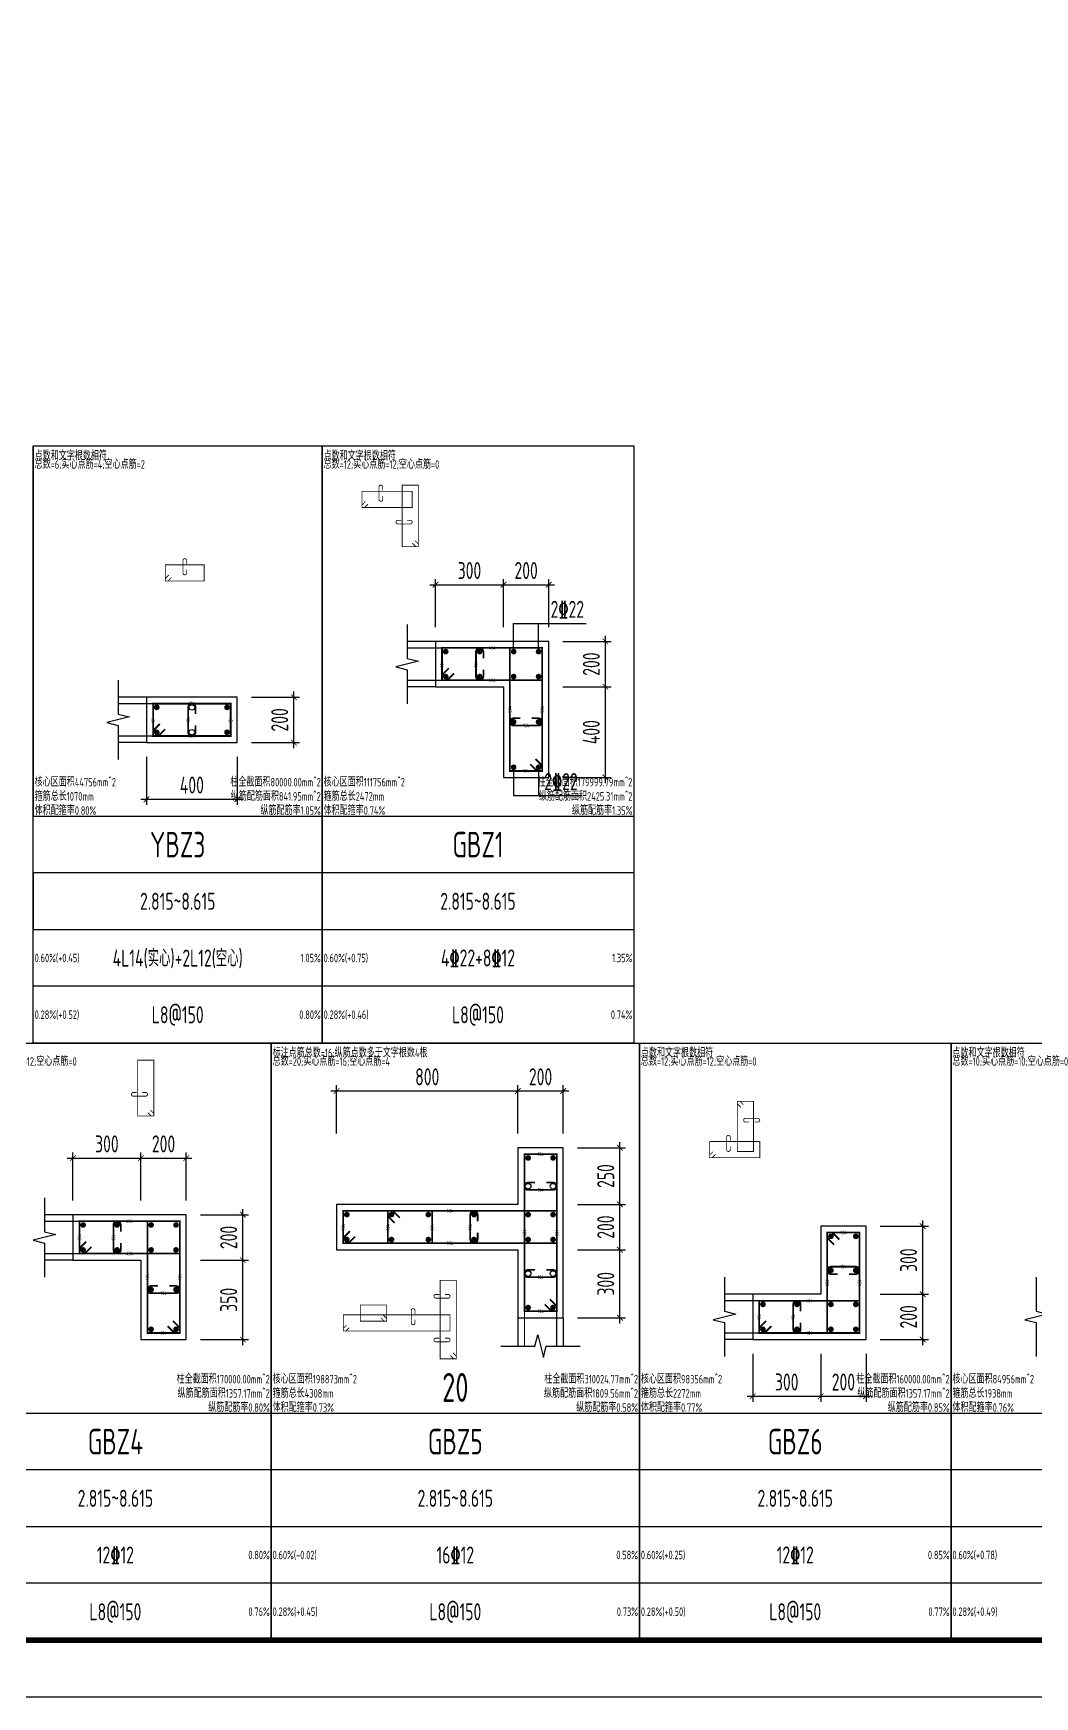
# Model space of a CAD drawing. Extents: x -461650 to 361314, y 245336 to 769729.
# Drawn here: x -124012 to -106334, y 538601 to 567939 of the extents above; entities that cross this region are included whole.
import ezdxf
from ezdxf.enums import TextEntityAlignment as Align

# ---------------------------------------------------------------- set-up
doc = ezdxf.new("R2010")
doc.units = 0
doc.header["$LTSCALE"] = 1000
doc.layers.get('0').update_dxf_attribs({"linetype": 'CONTINUOUS'})
doc.layers.get('DEFPOINTS').update_dxf_attribs({"linetype": 'CONTINUOUS'})
for name, color, linetype in [('-TK', 7, 'CONTINUOUS'), ('COLU_DE_DIM', 3, 'CONTINUOUS'), ('COLU_DE_TH', 7, 'CONTINUOUS'), ('LABEL', 1, 'CONTINUOUS'), ('LINK', 6, 'CONTINUOUS'), ('LINK-INDEX', 6, 'CONTINUOUS'), ('REIN', 6, 'CONTINUOUS'), ('TAB', 7, 'CONTINUOUS'), ('TAB_TEXT', 7, 'CONTINUOUS'), ('TEXT25', 2, 'CONTINUOUS'), ('THIN', 7, 'CONTINUOUS')]:
    doc.layers.add(name, color=color, linetype=linetype)
doc.layers.add('箍筋长度', color=3, linetype='CONTINUOUS', plot=False)
doc.layers.add('配箍校核', color=34, linetype='CONTINUOUS', plot=False)
doc.styles.add('BW_Rein', font='Tssdeng.shx', dxfattribs={"width": 0.7, "bigfont": 'hztxt.shx'})
doc.styles.add('TSSD_DIMENSION', font='Tssdeng.shx', dxfattribs={"width": 0.7, "bigfont": 'tssdchn.shx'})
doc.styles.add('TSSD_REIN', font='tssdeng.shx', dxfattribs={"width": 0.7, "height": 300, "bigfont": 'tssdchn.shx'})
doc.dimstyles.new('TSSD_25_100', dxfattribs={"dimtxt": 300, "dimasz": 100, "dimexe": 100, "dimexo": 250, "dimgap": 100, "dimtad": 1, "dimdec": 0, "dimlfac": 0.25, "dimzin": 0, "dimdsep": 46, "dimtxsty": 'TSSD_DIMENSION', "dimblk": 'ARCHTICK', "dimcen": 0, "dimdle": 100, "dimclrt": 7, "dimadec": 0, "dimazin": 0, "dimtfac": 1, "dimtdec": 0, "dimtix": 1, "dimtmove": 2, "dimatfit": 3, "dimldrblk": 'ARCHTICK', "dimfxl": 0, "dimtolj": 1, "dimtzin": 0, "dimarcsym": 0})

# ---------------------------------------------------------------- blocks, each defined once
blk = doc.blocks.new('_ArchTick')
at = {"color": 0, "linetype": 'ByBlock', "const_width": 0.15}
blk.add_lwpolyline([(-0.5, -0.5), (0.5, 0.5)], dxfattribs=at)
blk = doc.blocks.new('*D2896')
at = {"layer": 'COLU_DE_DIM', "color": 0, "lineweight": -2}
for p, q in [((-122012, 555180), (-122012, 554330)), ((-120412, 555180), (-120412, 554330)), ((-122112, 554430), (-120312, 554430))]:
    blk.add_line(p, q, dxfattribs=at)
at = {"layer": 'DEFPOINTS', "color": 0}
for p in [(-122012, 555430), (-120412, 555430), (-120412, 554430)]:
    blk.add_point(p, dxfattribs=at)
at = {"layer": 'COLU_DE_DIM', "color": 0, "lineweight": -2, "xscale": 100, "yscale": 100, "zscale": 100, "rotation": 180}
blk.add_blockref('_ArchTick', (-122012, 554430), dxfattribs=at)
at = {"layer": 'COLU_DE_DIM', "color": 0, "lineweight": -2, "xscale": 100, "yscale": 100, "zscale": 100}
blk.add_blockref('_ArchTick', (-120412, 554430), dxfattribs=at)
at = {"layer": 'COLU_DE_DIM', "color": 7, "insert": (-121212, 554680), "char_height": 300, "attachment_point": 5, "style": 'TSSD_DIMENSION'}
blk.add_mtext('\\A1;400', dxfattribs=at)
blk = doc.blocks.new('*D2897')
at = {"layer": 'COLU_DE_DIM', "color": 0, "lineweight": -2}
for p, q in [((-119412, 555330), (-119412, 556330)), ((-120162, 556230), (-119312, 556230)), ((-120162, 555430), (-119312, 555430))]:
    blk.add_line(p, q, dxfattribs=at)
at = {"layer": 'DEFPOINTS', "color": 0}
for p in [(-120412, 556230), (-119412, 556230), (-120412, 555430)]:
    blk.add_point(p, dxfattribs=at)
at = {"layer": 'COLU_DE_DIM', "color": 0, "lineweight": -2, "xscale": 100, "yscale": 100, "zscale": 100}
for p, rotation in [((-119412, 556230), 90), ((-119412, 555430), 270)]:
    blk.add_blockref('_ArchTick', p, dxfattribs=dict(at, rotation=rotation))
at = {"layer": 'COLU_DE_DIM', "color": 7, "insert": (-119662, 555830), "char_height": 300, "attachment_point": 5, "rotation": 90, "style": 'TSSD_DIMENSION'}
blk.add_mtext('\\A1;200', dxfattribs=at)
blk = doc.blocks.new('*D2908')
at = {"layer": 'COLU_DE_DIM', "color": 0, "lineweight": -2}
for p, q in [((-116912, 557463), (-116912, 558313)), ((-115712, 557463), (-115712, 558313)), ((-117012, 558213), (-115612, 558213))]:
    blk.add_line(p, q, dxfattribs=at)
at = {"layer": 'DEFPOINTS', "color": 0}
for p in [(-115712, 558213), (-116912, 557213), (-115712, 557213)]:
    blk.add_point(p, dxfattribs=at)
at = {"layer": 'COLU_DE_DIM', "color": 0, "lineweight": -2, "xscale": 100, "yscale": 100, "zscale": 100, "rotation": 180}
blk.add_blockref('_ArchTick', (-116912, 558213), dxfattribs=at)
at = {"layer": 'COLU_DE_DIM', "color": 0, "lineweight": -2, "xscale": 100, "yscale": 100, "zscale": 100}
blk.add_blockref('_ArchTick', (-115712, 558213), dxfattribs=at)
at = {"layer": 'COLU_DE_DIM', "color": 7, "insert": (-116312, 558463), "char_height": 300, "attachment_point": 5, "style": 'TSSD_DIMENSION'}
blk.add_mtext('\\A1;300', dxfattribs=at)
blk = doc.blocks.new('*D2909')
at = {"layer": 'COLU_DE_DIM', "color": 0, "lineweight": -2}
for p, q in [((-115712, 557463), (-115712, 558313)), ((-114912, 557463), (-114912, 558313)), ((-115812, 558213), (-114812, 558213))]:
    blk.add_line(p, q, dxfattribs=at)
at = {"layer": 'DEFPOINTS', "color": 0}
for p in [(-114912, 558213), (-115712, 557213), (-114912, 557213)]:
    blk.add_point(p, dxfattribs=at)
at = {"layer": 'COLU_DE_DIM', "color": 0, "lineweight": -2, "xscale": 100, "yscale": 100, "zscale": 100, "rotation": 180}
blk.add_blockref('_ArchTick', (-115712, 558213), dxfattribs=at)
at = {"layer": 'COLU_DE_DIM', "color": 0, "lineweight": -2, "xscale": 100, "yscale": 100, "zscale": 100}
blk.add_blockref('_ArchTick', (-114912, 558213), dxfattribs=at)
at = {"layer": 'COLU_DE_DIM', "color": 7, "insert": (-115312, 558463), "char_height": 300, "attachment_point": 5, "style": 'TSSD_DIMENSION'}
blk.add_mtext('\\A1;200', dxfattribs=at)
blk = doc.blocks.new('*D2910')
at = {"layer": 'COLU_DE_DIM', "color": 0, "lineweight": -2}
for p, q in [((-114662, 556413), (-113812, 556413)), ((-113912, 554713), (-113912, 556513)), ((-114662, 554813), (-113812, 554813))]:
    blk.add_line(p, q, dxfattribs=at)
at = {"layer": 'DEFPOINTS', "color": 0}
for p in [(-114912, 556413), (-113912, 556413), (-114912, 554813)]:
    blk.add_point(p, dxfattribs=at)
at = {"layer": 'COLU_DE_DIM', "color": 0, "lineweight": -2, "xscale": 100, "yscale": 100, "zscale": 100}
for p, rotation in [((-113912, 556413), 90), ((-113912, 554813), 270)]:
    blk.add_blockref('_ArchTick', p, dxfattribs=dict(at, rotation=rotation))
at = {"layer": 'COLU_DE_DIM', "color": 7, "insert": (-114162, 555613), "char_height": 300, "attachment_point": 5, "rotation": 90, "style": 'TSSD_DIMENSION'}
blk.add_mtext('\\A1;400', dxfattribs=at)
blk = doc.blocks.new('*D2911')
at = {"layer": 'COLU_DE_DIM', "color": 0, "lineweight": -2}
for p, q in [((-114662, 557213), (-113812, 557213)), ((-113912, 556313), (-113912, 557313)), ((-114662, 556413), (-113812, 556413))]:
    blk.add_line(p, q, dxfattribs=at)
at = {"layer": 'DEFPOINTS', "color": 0}
for p in [(-114912, 557213), (-113912, 557213), (-114912, 556413)]:
    blk.add_point(p, dxfattribs=at)
at = {"layer": 'COLU_DE_DIM', "color": 0, "lineweight": -2, "xscale": 100, "yscale": 100, "zscale": 100}
for p, rotation in [((-113912, 557213), 90), ((-113912, 556413), 270)]:
    blk.add_blockref('_ArchTick', p, dxfattribs=dict(at, rotation=rotation))
at = {"layer": 'COLU_DE_DIM', "color": 7, "insert": (-114162, 556813), "char_height": 300, "attachment_point": 5, "rotation": 90, "style": 'TSSD_DIMENSION'}
blk.add_mtext('\\A1;200', dxfattribs=at)
blk = doc.blocks.new('*D2916')
at = {"layer": 'COLU_DE_DIM', "color": 0, "lineweight": -2}
for p, q in [((-123412, 548101), (-122012, 548101)), ((-123312, 547351), (-123312, 548201)), ((-122112, 547351), (-122112, 548201))]:
    blk.add_line(p, q, dxfattribs=at)
at = {"layer": 'DEFPOINTS', "color": 0}
for p in [(-122112, 548101), (-123312, 547101), (-122112, 547101)]:
    blk.add_point(p, dxfattribs=at)
at = {"layer": 'COLU_DE_DIM', "color": 0, "lineweight": -2, "xscale": 100, "yscale": 100, "zscale": 100, "rotation": 180}
blk.add_blockref('_ArchTick', (-123312, 548101), dxfattribs=at)
at = {"layer": 'COLU_DE_DIM', "color": 0, "lineweight": -2, "xscale": 100, "yscale": 100, "zscale": 100}
blk.add_blockref('_ArchTick', (-122112, 548101), dxfattribs=at)
at = {"layer": 'COLU_DE_DIM', "color": 7, "insert": (-122712, 548351), "char_height": 300, "attachment_point": 5, "style": 'TSSD_DIMENSION'}
blk.add_mtext('\\A1;300', dxfattribs=at)
blk = doc.blocks.new('*D2917')
at = {"layer": 'COLU_DE_DIM', "color": 0, "lineweight": -2}
for p, q in [((-122212, 548101), (-121212, 548101)), ((-122112, 547351), (-122112, 548201)), ((-121312, 547351), (-121312, 548201))]:
    blk.add_line(p, q, dxfattribs=at)
at = {"layer": 'DEFPOINTS', "color": 0}
for p in [(-121312, 548101), (-122112, 547101), (-121312, 547101)]:
    blk.add_point(p, dxfattribs=at)
at = {"layer": 'COLU_DE_DIM', "color": 0, "lineweight": -2, "xscale": 100, "yscale": 100, "zscale": 100, "rotation": 180}
blk.add_blockref('_ArchTick', (-122112, 548101), dxfattribs=at)
at = {"layer": 'COLU_DE_DIM', "color": 0, "lineweight": -2, "xscale": 100, "yscale": 100, "zscale": 100}
blk.add_blockref('_ArchTick', (-121312, 548101), dxfattribs=at)
at = {"layer": 'COLU_DE_DIM', "color": 7, "insert": (-121712, 548351), "char_height": 300, "attachment_point": 5, "style": 'TSSD_DIMENSION'}
blk.add_mtext('\\A1;200', dxfattribs=at)
blk = doc.blocks.new('*D2918')
at = {"layer": 'COLU_DE_DIM', "color": 0, "lineweight": -2}
for p, q in [((-121062, 546301), (-120212, 546301)), ((-120312, 544801), (-120312, 546401)), ((-121062, 544901), (-120212, 544901))]:
    blk.add_line(p, q, dxfattribs=at)
at = {"layer": 'DEFPOINTS', "color": 0}
for p in [(-121312, 546301), (-120312, 546301), (-121312, 544901)]:
    blk.add_point(p, dxfattribs=at)
at = {"layer": 'COLU_DE_DIM', "color": 0, "lineweight": -2, "xscale": 100, "yscale": 100, "zscale": 100}
for p, rotation in [((-120312, 546301), 90), ((-120312, 544901), 270)]:
    blk.add_blockref('_ArchTick', p, dxfattribs=dict(at, rotation=rotation))
at = {"layer": 'COLU_DE_DIM', "color": 7, "insert": (-120562, 545601), "char_height": 300, "attachment_point": 5, "rotation": 90, "style": 'TSSD_DIMENSION'}
blk.add_mtext('\\A1;350', dxfattribs=at)
blk = doc.blocks.new('*D2919')
at = {"layer": 'COLU_DE_DIM', "color": 0, "lineweight": -2}
for p, q in [((-120312, 546201), (-120312, 547201)), ((-121062, 547101), (-120212, 547101)), ((-121062, 546301), (-120212, 546301))]:
    blk.add_line(p, q, dxfattribs=at)
at = {"layer": 'DEFPOINTS', "color": 0}
for p in [(-121312, 547101), (-120312, 547101), (-121312, 546301)]:
    blk.add_point(p, dxfattribs=at)
at = {"layer": 'COLU_DE_DIM', "color": 0, "lineweight": -2, "xscale": 100, "yscale": 100, "zscale": 100}
for p, rotation in [((-120312, 547101), 90), ((-120312, 546301), 270)]:
    blk.add_blockref('_ArchTick', p, dxfattribs=dict(at, rotation=rotation))
at = {"layer": 'COLU_DE_DIM', "color": 7, "insert": (-120562, 546701), "char_height": 300, "attachment_point": 5, "rotation": 90, "style": 'TSSD_DIMENSION'}
blk.add_mtext('\\A1;200', dxfattribs=at)
blk = doc.blocks.new('*D3170')
at = {"layer": 'COLU_DE_DIM', "color": 0, "lineweight": -2}
for p, q in [((-111312, 544651), (-111312, 543801)), ((-110112, 544651), (-110112, 543801)), ((-111412, 543901), (-110012, 543901))]:
    blk.add_line(p, q, dxfattribs=at)
at = {"layer": 'DEFPOINTS', "color": 0}
for p in [(-111312, 544901), (-110112, 544901), (-110112, 543901)]:
    blk.add_point(p, dxfattribs=at)
at = {"layer": 'COLU_DE_DIM', "color": 0, "lineweight": -2, "xscale": 100, "yscale": 100, "zscale": 100, "rotation": 180}
blk.add_blockref('_ArchTick', (-111312, 543901), dxfattribs=at)
at = {"layer": 'COLU_DE_DIM', "color": 0, "lineweight": -2, "xscale": 100, "yscale": 100, "zscale": 100}
blk.add_blockref('_ArchTick', (-110112, 543901), dxfattribs=at)
at = {"layer": 'COLU_DE_DIM', "color": 7, "insert": (-110712, 544151), "char_height": 300, "attachment_point": 5, "style": 'TSSD_DIMENSION'}
blk.add_mtext('\\A1;300', dxfattribs=at)
blk = doc.blocks.new('*D3171')
at = {"layer": 'COLU_DE_DIM', "color": 0, "lineweight": -2}
for p, q in [((-110112, 544651), (-110112, 543801)), ((-109312, 544651), (-109312, 543801)), ((-110212, 543901), (-109212, 543901))]:
    blk.add_line(p, q, dxfattribs=at)
at = {"layer": 'DEFPOINTS', "color": 0}
for p in [(-110112, 544901), (-109312, 544901), (-109312, 543901)]:
    blk.add_point(p, dxfattribs=at)
at = {"layer": 'COLU_DE_DIM', "color": 0, "lineweight": -2, "xscale": 100, "yscale": 100, "zscale": 100, "rotation": 180}
blk.add_blockref('_ArchTick', (-110112, 543901), dxfattribs=at)
at = {"layer": 'COLU_DE_DIM', "color": 0, "lineweight": -2, "xscale": 100, "yscale": 100, "zscale": 100}
blk.add_blockref('_ArchTick', (-109312, 543901), dxfattribs=at)
at = {"layer": 'COLU_DE_DIM', "color": 7, "insert": (-109712, 544151), "char_height": 300, "attachment_point": 5, "style": 'TSSD_DIMENSION'}
blk.add_mtext('\\A1;200', dxfattribs=at)
blk = doc.blocks.new('*D3172')
at = {"layer": 'COLU_DE_DIM', "color": 0, "lineweight": -2}
for p, q in [((-109062, 545701), (-108212, 545701)), ((-108312, 544801), (-108312, 545801)), ((-109062, 544901), (-108212, 544901))]:
    blk.add_line(p, q, dxfattribs=at)
at = {"layer": 'DEFPOINTS', "color": 0}
for p in [(-109312, 545701), (-108312, 545701), (-109312, 544901)]:
    blk.add_point(p, dxfattribs=at)
at = {"layer": 'COLU_DE_DIM', "color": 0, "lineweight": -2, "xscale": 100, "yscale": 100, "zscale": 100}
for p, rotation in [((-108312, 545701), 90), ((-108312, 544901), 270)]:
    blk.add_blockref('_ArchTick', p, dxfattribs=dict(at, rotation=rotation))
at = {"layer": 'COLU_DE_DIM', "color": 7, "insert": (-108562, 545301), "char_height": 300, "attachment_point": 5, "rotation": 90, "style": 'TSSD_DIMENSION'}
blk.add_mtext('\\A1;200', dxfattribs=at)
blk = doc.blocks.new('*D3173')
at = {"layer": 'COLU_DE_DIM', "color": 0, "lineweight": -2}
for p, q in [((-109062, 546901), (-108212, 546901)), ((-108312, 545601), (-108312, 547001)), ((-109062, 545701), (-108212, 545701))]:
    blk.add_line(p, q, dxfattribs=at)
at = {"layer": 'DEFPOINTS', "color": 0}
for p in [(-109312, 546901), (-108312, 546901), (-109312, 545701)]:
    blk.add_point(p, dxfattribs=at)
at = {"layer": 'COLU_DE_DIM', "color": 0, "lineweight": -2, "xscale": 100, "yscale": 100, "zscale": 100}
for p, rotation in [((-108312, 546901), 90), ((-108312, 545701), 270)]:
    blk.add_blockref('_ArchTick', p, dxfattribs=dict(at, rotation=rotation))
at = {"layer": 'COLU_DE_DIM', "color": 7, "insert": (-108562, 546301), "char_height": 300, "attachment_point": 5, "rotation": 90, "style": 'TSSD_DIMENSION'}
blk.add_mtext('\\A1;300', dxfattribs=at)
blk = doc.blocks.new('*D2440')
at = {"layer": 'COLU_DE_DIM', "color": 0, "lineweight": -2}
for p, q in [((-113657, 545184), (-113657, 546584)), ((-114407, 546484), (-113557, 546484)), ((-114407, 545284), (-113557, 545284))]:
    blk.add_line(p, q, dxfattribs=at)
at = {"layer": 'DEFPOINTS', "color": 0}
for p in [(-114657, 546484), (-113657, 546484), (-114657, 545284)]:
    blk.add_point(p, dxfattribs=at)
at = {"layer": 'COLU_DE_DIM', "color": 0, "lineweight": -2, "xscale": 100, "yscale": 100, "zscale": 100}
for p, rotation in [((-113657, 546484), 90), ((-113657, 545284), 270)]:
    blk.add_blockref('_ArchTick', p, dxfattribs=dict(at, rotation=rotation))
at = {"layer": 'COLU_DE_DIM', "color": 7, "insert": (-113907, 545884), "char_height": 300, "attachment_point": 5, "rotation": 90, "style": 'TSSD_DIMENSION'}
blk.add_mtext('\\A1;300', dxfattribs=at)
blk = doc.blocks.new('*D2441')
at = {"layer": 'COLU_DE_DIM', "color": 0, "lineweight": -2}
for p, q in [((-114407, 547284), (-113557, 547284)), ((-113657, 546384), (-113657, 547384)), ((-114407, 546484), (-113557, 546484))]:
    blk.add_line(p, q, dxfattribs=at)
at = {"layer": 'DEFPOINTS', "color": 0}
for p in [(-114657, 547284), (-113657, 547284), (-114657, 546484)]:
    blk.add_point(p, dxfattribs=at)
at = {"layer": 'COLU_DE_DIM', "color": 0, "lineweight": -2, "xscale": 100, "yscale": 100, "zscale": 100}
for p, rotation in [((-113657, 547284), 90), ((-113657, 546484), 270)]:
    blk.add_blockref('_ArchTick', p, dxfattribs=dict(at, rotation=rotation))
at = {"layer": 'COLU_DE_DIM', "color": 7, "insert": (-113907, 546884), "char_height": 300, "attachment_point": 5, "rotation": 90, "style": 'TSSD_DIMENSION'}
blk.add_mtext('\\A1;200', dxfattribs=at)
blk = doc.blocks.new('*D2442')
at = {"layer": 'COLU_DE_DIM', "color": 0, "lineweight": -2}
for p, q in [((-113657, 547184), (-113657, 548384)), ((-114407, 548284), (-113557, 548284)), ((-114407, 547284), (-113557, 547284))]:
    blk.add_line(p, q, dxfattribs=at)
at = {"layer": 'DEFPOINTS', "color": 0}
for p in [(-114657, 548284), (-113657, 548284), (-114657, 547284)]:
    blk.add_point(p, dxfattribs=at)
at = {"layer": 'COLU_DE_DIM', "color": 0, "lineweight": -2, "xscale": 100, "yscale": 100, "zscale": 100}
for p, rotation in [((-113657, 548284), 90), ((-113657, 547284), 270)]:
    blk.add_blockref('_ArchTick', p, dxfattribs=dict(at, rotation=rotation))
at = {"layer": 'COLU_DE_DIM', "color": 7, "insert": (-113907, 547784), "char_height": 300, "attachment_point": 5, "rotation": 90, "style": 'TSSD_DIMENSION'}
blk.add_mtext('\\A1;250', dxfattribs=at)
blk = doc.blocks.new('*D2443')
at = {"layer": 'COLU_DE_DIM', "color": 0, "lineweight": -2}
for p, q in [((-114557, 549284), (-115557, 549284)), ((-115457, 548534), (-115457, 549384)), ((-114657, 548534), (-114657, 549384))]:
    blk.add_line(p, q, dxfattribs=at)
at = {"layer": 'DEFPOINTS', "color": 0}
for p in [(-115457, 549284), (-115457, 548284), (-114657, 548284)]:
    blk.add_point(p, dxfattribs=at)
at = {"layer": 'COLU_DE_DIM', "color": 0, "lineweight": -2, "xscale": 100, "yscale": 100, "zscale": 100}
for p, rotation in [((-115457, 549284), 179.9999998932783), ((-114657, 549284), 359.9999998932783)]:
    blk.add_blockref('_ArchTick', p, dxfattribs=dict(at, rotation=rotation))
at = {"layer": 'COLU_DE_DIM', "color": 7, "insert": (-115057, 549534), "char_height": 300, "attachment_point": 5, "rotation": 360, "style": 'TSSD_DIMENSION'}
blk.add_mtext('\\A1;200', dxfattribs=at)
blk = doc.blocks.new('*D2444')
at = {"layer": 'COLU_DE_DIM', "color": 0, "lineweight": -2}
for p, q in [((-115357, 549284), (-118757, 549284)), ((-118657, 548534), (-118657, 549384)), ((-115457, 548534), (-115457, 549384))]:
    blk.add_line(p, q, dxfattribs=at)
at = {"layer": 'DEFPOINTS', "color": 0}
for p in [(-118657, 549284), (-118657, 548284), (-115457, 548284)]:
    blk.add_point(p, dxfattribs=at)
at = {"layer": 'COLU_DE_DIM', "color": 0, "lineweight": -2, "xscale": 100, "yscale": 100, "zscale": 100}
for p, rotation in [((-118657, 549284), 179.9999998932783), ((-115457, 549284), 359.9999998932783)]:
    blk.add_blockref('_ArchTick', p, dxfattribs=dict(at, rotation=rotation))
at = {"layer": 'COLU_DE_DIM', "color": 7, "insert": (-117057, 549534), "char_height": 300, "attachment_point": 5, "rotation": 360, "style": 'TSSD_DIMENSION'}
blk.add_mtext('\\A1;800', dxfattribs=at)
blk = doc.blocks.new('A1')
blk.add_lwpolyline([(0, 59400), (0, 0), (84100, 0), (84100, 59400)], close=True)
at = {"const_width": 100}
blk.add_lwpolyline([(2500, 58400), (2500, 1000), (83100, 1000), (83100, 58400)], close=True, dxfattribs=at)

msp = doc.modelspace()

# ---------------------------------------------------------------- linework, layer by layer
at = {"layer": 'COLU_DE_TH'}
for points in [[(-116911.94, 557213.01), (-116911.94, 556413.01), (-115711.94, 556413.01), (-115711.94, 554813.01), (-114911.94, 554813.01), (-114911.94, 557213.01), (-116911.94, 557213.01)], [(-122011.94, 556230.33), (-122011.94, 555430.33), (-120411.94, 555430.33), (-120411.94, 556230.33), (-122011.94, 556230.33)], [(-115456.83, 545283.63), (-114656.83, 545283.63), (-114656.83, 548283.63), (-115456.83, 548283.63), (-115456.83, 547283.63), (-118657.32, 547283.63), (-118657.32, 546483.63), (-115456.83, 546483.63), (-115456.83, 545283.63)], [(-123311.87, 547100.78), (-123311.87, 546300.78), (-122111.87, 546300.78), (-122111.87, 544900.78), (-121311.87, 544900.78), (-121311.87, 547100.78), (-123311.87, 547100.78)], [(-111311.87, 545700.78), (-111311.87, 544900.78), (-109311.87, 544900.78), (-109311.87, 546900.78), (-110111.87, 546900.78), (-110111.87, 545700.78), (-111311.87, 545700.78)]]:
    msp.add_lwpolyline(points, close=True, dxfattribs=at)
at = {"layer": 'LABEL'}
for p, q in [((-115531.94, 557528.54), (-114251.94, 557528.54)), ((-115531.94, 557033.01), (-115531.94, 557528.54)), ((-115091.94, 557033.01), (-115091.94, 557528.54)), ((-115531.94, 554993.01), (-115531.94, 554497.49)), ((-115091.94, 554993.01), (-115091.94, 554497.49)), ((-115531.94, 554497.49), (-114337.33, 554497.49))]:
    msp.add_line(p, q, dxfattribs=at)
at = {"layer": 'LINK', "const_width": 30}
for points in [[(-116585.01, 556648.01), (-116705.01, 556528.01), (-116796.94, 556528.01), (-116796.94, 557098.01), (-115026.94, 557098.01), (-115026.94, 556528.01), (-116796.94, 556528.01), (-116796.94, 556619.93), (-116676.94, 556739.93)], [(-115146.94, 555139.94), (-115026.94, 555019.94), (-115026.94, 554928.01), (-115596.94, 554928.01), (-115596.94, 557098.01), (-115026.94, 557098.01), (-115026.94, 554928.01), (-115118.86, 554928.01), (-115238.86, 555048.01)], [(-121685.01, 555665.33), (-121805.01, 555545.33), (-121896.94, 555545.33), (-121896.94, 556115.33), (-120526.94, 556115.33), (-120526.94, 555545.33), (-121896.94, 555545.33), (-121896.94, 555637.25), (-121776.94, 555757.25)], [(-114891.83, 545610.56), (-114771.83, 545490.56), (-114771.83, 545398.63), (-115341.83, 545398.63), (-115341.83, 548168.63), (-114771.83, 548168.63), (-114771.83, 545398.63), (-114863.75, 545398.63), (-114983.75, 545518.63)], [(-118330.4, 546718.63), (-118450.4, 546598.63), (-118542.32, 546598.63), (-118542.32, 547168.63), (-114771.83, 547168.63), (-114771.83, 546598.63), (-118542.32, 546598.63), (-118542.32, 546690.56), (-118422.32, 546810.56)], [(-117633.94, 546956.71), (-117753.94, 547076.71), (-117753.94, 547168.63), (-116972.64, 547168.63), (-116972.63, 546598.63), (-117753.94, 546598.63), (-117753.94, 547168.63), (-117662.01, 547168.63), (-117542.01, 547048.63)], [(-122984.95, 546535.78), (-123104.95, 546415.78), (-123196.87, 546415.78), (-123196.87, 546985.78), (-121426.87, 546985.78), (-121426.87, 546415.78), (-123196.87, 546415.78), (-123196.87, 546507.7), (-123076.87, 546627.7)], [(-121546.87, 545227.7), (-121426.87, 545107.7), (-121426.87, 545015.78), (-121996.87, 545015.78), (-121996.87, 546985.78), (-121426.87, 546985.78), (-121426.87, 545015.78), (-121518.79, 545015.78), (-121638.79, 545135.78)], [(-109876.87, 546573.86), (-109996.87, 546693.86), (-109996.87, 546785.78), (-109426.87, 546785.78), (-109426.87, 545015.78), (-109996.87, 545015.78), (-109996.87, 546785.78), (-109904.95, 546785.78), (-109784.95, 546665.78)], [(-110984.95, 545135.78), (-111104.95, 545015.78), (-111196.87, 545015.78), (-111196.87, 545585.78), (-109426.87, 545585.78), (-109426.87, 545015.78), (-111196.87, 545015.78), (-111196.87, 545107.7), (-111076.87, 545227.7)]]:
    msp.add_lwpolyline(points, dxfattribs=at)
for points in [[(-116066.94, 556913.01), (-116066.94, 557033.01, 1), (-116196.94, 557033.01), (-116196.94, 556593.01, 1), (-116066.94, 556593.01), (-116066.94, 556713.01)], [(-121146.94, 555930.33), (-121146.94, 556050.33, 1), (-121276.94, 556050.33), (-121276.94, 555610.33, 1), (-121146.94, 555610.33), (-121146.94, 555730.33)], [(-115411.94, 555858.01), (-115531.94, 555858.01, 1), (-115531.94, 555728.01), (-115091.94, 555728.01, 1), (-115091.94, 555858.01), (-115211.94, 555858.01)], [(-115156.83, 547668.63), (-115276.83, 547668.63, 1), (-115276.83, 547538.63), (-114836.83, 547538.63, 1), (-114836.83, 547668.63), (-114956.83, 547668.63)], [(-116167.63, 546983.63), (-116167.63, 547103.63, 1), (-116297.63, 547103.63), (-116297.63, 546663.63, 1), (-116167.63, 546663.63), (-116167.63, 546783.63)], [(-122466.87, 546800.78), (-122466.87, 546920.78, 1), (-122596.87, 546920.78), (-122596.87, 546480.78, 1), (-122466.87, 546480.78), (-122466.87, 546600.78)], [(-115156.83, 546128.63), (-115276.83, 546128.63, 1), (-115276.83, 545998.63), (-114836.83, 545998.63, 1), (-114836.83, 546128.63), (-114956.83, 546128.63)], [(-109611.87, 546055.78), (-109491.87, 546055.78, 1), (-109491.87, 546185.78), (-109931.87, 546185.78, 1), (-109931.87, 546055.78), (-109811.87, 546055.78)], [(-121811.87, 545845.78), (-121931.87, 545845.78, 1), (-121931.87, 545715.78), (-121491.87, 545715.78, 1), (-121491.87, 545845.78), (-121611.87, 545845.78)], [(-110466.87, 545400.78), (-110466.87, 545520.78, 1), (-110596.87, 545520.78), (-110596.87, 545080.78, 1), (-110466.87, 545080.78), (-110466.87, 545200.78)]]:
    msp.add_lwpolyline(points, format="xyb", dxfattribs=at)
at = {"layer": 'LINK-INDEX', "const_width": 15}
for points in [[(-118102.99, 559634.45), (-118162.99, 559574.45), (-118208.95, 559574.45), (-118208.95, 559859.45), (-117323.95, 559859.45), (-117323.95, 559574.45), (-118208.95, 559574.45), (-118208.95, 559620.41), (-118148.95, 559680.41)], [(-117273.95, 558990.41), (-117213.95, 558930.41), (-117213.95, 558884.45), (-117498.95, 558884.45), (-117498.95, 559969.45), (-117213.95, 559969.45), (-117213.95, 558884.45), (-117259.91, 558884.45), (-117319.91, 558944.45)], [(-121573.48, 558337.83), (-121633.48, 558277.83), (-121679.44, 558277.83), (-121679.44, 558562.83), (-120994.44, 558562.83), (-120994.44, 558277.83), (-121679.44, 558277.83), (-121679.44, 558323.79), (-121619.44, 558383.79)], [(-121944.37, 548949.06), (-121884.37, 548889.06), (-121884.37, 548843.09), (-122169.37, 548843.09), (-122169.37, 549828.09), (-121884.37, 549828.09), (-121884.37, 548843.09), (-121930.33, 548843.09), (-121990.33, 548903.09)], [(-111523.22, 548996.83), (-111583.22, 549056.83), (-111583.22, 549102.8), (-111298.22, 549102.8), (-111298.22, 548217.8), (-111583.22, 548217.8), (-111583.22, 549102.8), (-111537.26, 549102.8), (-111477.26, 549042.8)], [(-111967.26, 548167.8), (-112027.26, 548107.8), (-112073.22, 548107.8), (-112073.22, 548392.8), (-111188.22, 548392.8), (-111188.22, 548107.8), (-112073.22, 548107.8), (-112073.22, 548153.76), (-112013.22, 548213.76)], [(-116604.37, 544666.83), (-116544.37, 544606.83), (-116544.37, 544560.86), (-116829.37, 544560.86), (-116829.37, 545945.86), (-116544.37, 545945.86), (-116544.37, 544560.86), (-116590.34, 544560.86), (-116650.34, 544620.86)], [(-117833.27, 545331.83), (-117773.27, 545271.83), (-117773.27, 545225.87), (-118238.27, 545225.87), (-118238.27, 545510.87), (-117773.27, 545510.87), (-117773.27, 545225.87), (-117819.23, 545225.87), (-117879.23, 545285.87)], [(-118433.66, 545110.87), (-118493.66, 545050.87), (-118539.62, 545050.87), (-118539.62, 545335.87), (-116654.37, 545335.86), (-116654.37, 545050.86), (-118539.62, 545050.87), (-118539.62, 545096.83), (-118479.62, 545156.83)]]:
    msp.add_lwpolyline(points, dxfattribs=at)
for points in [[(-117843.95, 559876.95), (-117843.95, 559936.95, 1), (-117908.95, 559936.95), (-117908.95, 559716.95, 1), (-117843.95, 559716.95), (-117843.95, 559776.95)], [(-117516.45, 559349.45), (-117576.45, 559349.45, 1), (-117576.45, 559284.45), (-117356.45, 559284.45, 1), (-117356.45, 559349.45), (-117416.45, 559349.45)], [(-121304.44, 558580.33), (-121304.44, 558640.33, 1), (-121369.44, 558640.33), (-121369.44, 558420.33, 1), (-121304.44, 558420.33), (-121304.44, 558480.33)], [(-122186.87, 549258.09), (-122246.87, 549258.09, 1), (-122246.87, 549193.09), (-122026.87, 549193.09, 1), (-122026.87, 549258.09), (-122086.87, 549258.09)], [(-111280.72, 548737.8), (-111220.72, 548737.8, 1), (-111220.72, 548802.8), (-111440.72, 548802.8, 1), (-111440.72, 548737.8), (-111380.72, 548737.8)], [(-111708.22, 548410.3), (-111708.22, 548470.3, 1), (-111773.22, 548470.3), (-111773.22, 548250.3, 1), (-111708.22, 548250.3), (-111708.22, 548310.3)], [(-116846.87, 545695.86), (-116906.87, 545695.86, 1), (-116906.87, 545630.86), (-116686.87, 545630.86, 1), (-116686.87, 545695.86), (-116746.87, 545695.86)], [(-117274.5, 545353.36), (-117274.5, 545413.36, 1), (-117339.5, 545413.36), (-117339.5, 545193.36, 1), (-117274.5, 545193.36), (-117274.5, 545253.36)], [(-116846.87, 544925.86), (-116906.87, 544925.86, 1), (-116906.87, 544860.86), (-116686.87, 544860.86, 1), (-116686.87, 544925.86), (-116746.87, 544925.86)]]:
    msp.add_lwpolyline(points, format="xyb", dxfattribs=at)
at = {"layer": 'LINK-INDEX', "color": 1, "const_width": 20}
for points in [[(-116696.94, 557098.01), (-117411.94, 557098.01)], [(-116696.94, 556528.01), (-117411.94, 556528.01)], [(-121796.94, 556115.33), (-122511.94, 556115.33)], [(-121796.94, 555545.33), (-122511.94, 555545.33)], [(-123096.87, 546985.78), (-123811.87, 546985.78)], [(-123096.87, 546415.78), (-123811.87, 546415.78)], [(-115341.83, 545498.63), (-115341.83, 544783.63)], [(-114771.83, 545498.63), (-114771.83, 544783.63)], [(-111096.87, 545585.78), (-111811.87, 545585.78)], [(-111096.87, 545015.78), (-111811.87, 545015.78)]]:
    msp.add_lwpolyline(points, dxfattribs=at)
at = {"layer": 'REIN', "const_width": 50}
for points in [[(-116756.94, 557033.01, 1), (-116706.94, 557033.01, 1), (-116756.94, 557033.01)], [(-116156.94, 557033.01, 1), (-116106.94, 557033.01, 1), (-116156.94, 557033.01)], [(-115556.94, 557033.01, 1), (-115506.94, 557033.01, 1), (-115556.94, 557033.01)], [(-115116.94, 557033.01, 1), (-115066.94, 557033.01, 1), (-115116.94, 557033.01)], [(-116756.94, 556593.01, 1), (-116706.94, 556593.01, 1), (-116756.94, 556593.01)], [(-116156.94, 556593.01, 1), (-116106.94, 556593.01, 1), (-116156.94, 556593.01)], [(-115556.94, 556593.01, 1), (-115506.94, 556593.01, 1), (-115556.94, 556593.01)], [(-115116.94, 556593.01, 1), (-115066.94, 556593.01, 1), (-115116.94, 556593.01)], [(-121856.94, 556050.33, 1), (-121806.94, 556050.33, 1), (-121856.94, 556050.33)], [(-120616.94, 556050.33, 1), (-120566.94, 556050.33, 1), (-120616.94, 556050.33)], [(-115556.94, 555793.01, 1), (-115506.94, 555793.01, 1), (-115556.94, 555793.01)], [(-115116.94, 555793.01, 1), (-115066.94, 555793.01, 1), (-115116.94, 555793.01)], [(-121856.94, 555610.33, 1), (-121806.94, 555610.33, 1), (-121856.94, 555610.33)], [(-120616.94, 555610.33, 1), (-120566.94, 555610.33, 1), (-120616.94, 555610.33)], [(-115556.94, 554993.01, 1), (-115506.94, 554993.01, 1), (-115556.94, 554993.01)], [(-115116.94, 554993.01, 1), (-115066.94, 554993.01, 1), (-115116.94, 554993.01)], [(-115276.83, 548078.63, 1), (-115276.83, 548128.63, 1), (-115276.83, 548078.63)], [(-114836.83, 548078.63, 1), (-114836.83, 548128.63, 1), (-114836.83, 548078.63)], [(-123156.87, 546920.78, 1), (-123106.87, 546920.78, 1), (-123156.87, 546920.78)], [(-122556.87, 546920.78, 1), (-122506.87, 546920.78, 1), (-122556.87, 546920.78)], [(-121956.87, 546920.78, 1), (-121906.87, 546920.78, 1), (-121956.87, 546920.78)], [(-121516.87, 546920.78, 1), (-121466.87, 546920.78, 1), (-121516.87, 546920.78)], [(-118477.32, 547078.63, 1), (-118477.32, 547128.63, 1), (-118477.32, 547078.63)], [(-117713.94, 547103.63, 1), (-117663.94, 547103.63, 1), (-117713.94, 547103.63)], [(-117062.64, 547103.63, 1), (-117012.64, 547103.63, 1), (-117062.64, 547103.63)], [(-116257.63, 547103.63, 1), (-116207.63, 547103.63, 1), (-116257.63, 547103.63)], [(-115276.83, 547078.63, 1), (-115276.83, 547128.63, 1), (-115276.83, 547078.63)], [(-114836.83, 547078.63, 1), (-114836.83, 547128.63, 1), (-114836.83, 547078.63)], [(-118477.32, 546638.63, 1), (-118477.32, 546688.63, 1), (-118477.32, 546638.63)], [(-117713.94, 546663.63, 1), (-117663.94, 546663.63, 1), (-117713.94, 546663.63)], [(-117062.64, 546663.63, 1), (-117012.64, 546663.63, 1), (-117062.64, 546663.63)], [(-116257.63, 546663.63, 1), (-116207.63, 546663.63, 1), (-116257.63, 546663.63)], [(-115276.83, 546638.63, 1), (-115276.83, 546688.63, 1), (-115276.83, 546638.63)], [(-114836.83, 546638.63, 1), (-114836.83, 546688.63, 1), (-114836.83, 546638.63)], [(-109956.87, 546720.78, 1), (-109906.87, 546720.78, 1), (-109956.87, 546720.78)], [(-109516.87, 546720.78, 1), (-109466.87, 546720.78, 1), (-109516.87, 546720.78)], [(-123156.87, 546480.78, 1), (-123106.87, 546480.78, 1), (-123156.87, 546480.78)], [(-122556.87, 546480.78, 1), (-122506.87, 546480.78, 1), (-122556.87, 546480.78)], [(-121956.87, 546480.78, 1), (-121906.87, 546480.78, 1), (-121956.87, 546480.78)], [(-121516.87, 546480.78, 1), (-121466.87, 546480.78, 1), (-121516.87, 546480.78)], [(-109956.87, 546120.78, 1), (-109906.87, 546120.78, 1), (-109956.87, 546120.78)], [(-109516.87, 546120.78, 1), (-109466.87, 546120.78, 1), (-109516.87, 546120.78)], [(-121956.87, 545780.78, 1), (-121906.87, 545780.78, 1), (-121956.87, 545780.78)], [(-121516.87, 545780.78, 1), (-121466.87, 545780.78, 1), (-121516.87, 545780.78)], [(-115276.83, 545438.63, 1), (-115276.83, 545488.63, 1), (-115276.83, 545438.63)], [(-114836.83, 545438.63, 1), (-114836.83, 545488.63, 1), (-114836.83, 545438.63)], [(-111156.87, 545520.78, 1), (-111106.87, 545520.78, 1), (-111156.87, 545520.78)], [(-110556.87, 545520.78, 1), (-110506.87, 545520.78, 1), (-110556.87, 545520.78)], [(-109956.87, 545520.78, 1), (-109906.87, 545520.78, 1), (-109956.87, 545520.78)], [(-109516.87, 545520.78, 1), (-109466.87, 545520.78, 1), (-109516.87, 545520.78)], [(-121956.87, 545080.78, 1), (-121906.87, 545080.78, 1), (-121956.87, 545080.78)], [(-121516.87, 545080.78, 1), (-121466.87, 545080.78, 1), (-121516.87, 545080.78)], [(-111156.87, 545080.78, 1), (-111106.87, 545080.78, 1), (-111156.87, 545080.78)], [(-110556.87, 545080.78, 1), (-110506.87, 545080.78, 1), (-110556.87, 545080.78)], [(-109956.87, 545080.78, 1), (-109906.87, 545080.78, 1), (-109956.87, 545080.78)], [(-109516.87, 545080.78, 1), (-109466.87, 545080.78, 1), (-109516.87, 545080.78)]]:
    msp.add_lwpolyline(points, format="xyb", close=True, dxfattribs=at)
at = {"layer": 'REIN'}
for centre in [(-121211.94, 556050.33), (-121211.94, 555610.33), (-115276.83, 547603.63), (-114836.83, 547603.63), (-115276.83, 546063.63), (-114836.83, 546063.63)]:
    msp.add_circle(centre, 50, dxfattribs=at)
at = {"layer": 'TAB'}
for points in [[(-124011.94, 560659.88), (-118911.94, 560659.88), (-118911.94, 550130.33), (-124011.94, 550130.33), (-124011.94, 560659.88), (-124011.94, 554130.33), (-118911.94, 554130.33), (-118911.94, 553130.33), (-124011.94, 553130.33), (-124011.94, 552130.33), (-118911.94, 552130.33), (-118911.94, 551130.33), (-124011.94, 551130.33)], [(-118911.94, 560659.88), (-113411.94, 560659.88), (-113411.94, 550130.33), (-118911.94, 550130.33), (-118911.94, 560659.88), (-118911.94, 554130.33), (-113411.94, 554130.33), (-113411.94, 553130.33), (-118911.94, 553130.33), (-118911.94, 552130.33), (-113411.94, 552130.33), (-113411.94, 551130.33), (-118911.94, 551130.33)], [(-125311.87, 550130.33), (-119811.87, 550130.33), (-119811.87, 539600.78), (-125311.87, 539600.78), (-125311.87, 550130.33), (-125311.87, 543600.78), (-119811.87, 543600.78), (-119811.87, 542600.78), (-125311.87, 542600.78), (-125311.87, 541600.78), (-119811.87, 541600.78), (-119811.87, 540600.78), (-125311.87, 540600.78)], [(-119811.87, 550130.33), (-113311.87, 550130.33), (-113311.87, 539600.78), (-119811.87, 539600.78), (-119811.87, 550130.33), (-119811.87, 543600.78), (-113311.87, 543600.78), (-113311.87, 542600.78), (-119811.87, 542600.78), (-119811.87, 541600.78), (-113311.87, 541600.78), (-113311.87, 540600.78), (-119811.87, 540600.78)], [(-113311.87, 550130.33), (-107811.87, 550130.33), (-107811.87, 539600.78), (-113311.87, 539600.78), (-113311.87, 550130.33), (-113311.87, 543600.78), (-107811.87, 543600.78), (-107811.87, 542600.78), (-113311.87, 542600.78), (-113311.87, 541600.78), (-107811.87, 541600.78), (-107811.87, 540600.78), (-113311.87, 540600.78)], [(-107811.87, 550130.33), (-102311.87, 550130.33), (-102311.87, 539600.78), (-107811.87, 539600.78), (-107811.87, 550130.33), (-107811.87, 543600.78), (-102311.87, 543600.78), (-102311.87, 542600.78), (-107811.87, 542600.78), (-107811.87, 541600.78), (-102311.87, 541600.78), (-102311.87, 540600.78), (-107811.87, 540600.78)]]:
    msp.add_lwpolyline(points, dxfattribs=at)
at = {"layer": 'THIN'}
for p, q in [((-116911.94, 557213.01), (-117411.94, 557213.01)), ((-116911.94, 556413.01), (-117411.94, 556413.01)), ((-122011.94, 556230.33), (-122511.94, 556230.33)), ((-122011.94, 555430.33), (-122511.94, 555430.33)), ((-123311.87, 547100.78), (-123811.87, 547100.78)), ((-123311.87, 546300.78), (-123811.87, 546300.78)), ((-111311.87, 545700.78), (-111811.87, 545700.78)), ((-115456.83, 545283.63), (-115456.83, 544783.63)), ((-114656.83, 545283.63), (-114656.83, 544783.63)), ((-111311.87, 544900.78), (-111811.87, 544900.78))]:
    msp.add_line(p, q, dxfattribs=at)
for points in [[(-117411.94, 557513.01), (-117411.94, 556913.01), (-117211.94, 556863.01), (-117611.94, 556763.01), (-117411.94, 556713.01), (-117411.94, 556113.01)], [(-122511.94, 556530.33), (-122511.94, 555930.33), (-122311.94, 555880.33), (-122711.94, 555780.33), (-122511.94, 555730.33), (-122511.94, 555130.33)], [(-123811.87, 547400.78), (-123811.87, 546800.78), (-123611.87, 546750.78), (-124011.87, 546650.78), (-123811.87, 546600.78), (-123811.87, 546000.78)], [(-111811.87, 546000.78), (-111811.87, 545400.78), (-111611.87, 545350.78), (-112011.87, 545250.78), (-111811.87, 545200.78), (-111811.87, 544600.78)], [(-106311.87, 546000.78), (-106311.87, 545400.78), (-106111.87, 545350.78), (-106511.87, 545250.78), (-106311.87, 545200.78), (-106311.87, 544600.78)], [(-115756.83, 544783.63), (-115156.83, 544783.63), (-115106.83, 544983.63), (-115006.83, 544583.63), (-114956.83, 544783.63), (-114356.83, 544783.63)]]:
    msp.add_lwpolyline(points, dxfattribs=at)

# ---------------------------------------------------------------- block references
at = {"layer": '-TK'}
msp.add_blockref('A1', (-139511.89, 538600.78), dxfattribs=at)

# ---------------------------------------------------------------- texts
at = {"layer": 'TAB_TEXT', "style": 'TSSD_REIN', "width": 0.7}
for s, height, p in [('YBZ3', 450, (-121461.94, 553630.33)), ('GBZ1', 450, (-116161.94, 553630.33)), ('2.815~8.615', 300, (-121461.94, 552630.33)), ('2.815~8.615', 300, (-116161.94, 552630.33)), ('L8@150', 300, (-121461.94, 550630.33)), ('GBZ4', 450, (-122561.87, 543100.78)), ('GBZ5', 450, (-116561.87, 543100.78)), ('GBZ6', 450, (-110561.87, 543100.78)), ('2.815~8.615', 300, (-122561.87, 542100.78)), ('2.815~8.615', 300, (-116561.87, 542100.78)), ('2.815~8.615', 300, (-110561.87, 542100.78)), ('12%%13212', 300, (-110561.87, 541100.78)), ('L8@150', 300, (-122561.87, 540100.78)), ('L8@150', 300, (-116561.87, 540100.78)), ('L8@150', 300, (-110561.87, 540100.78))]:
    msp.add_text(s, height=height, dxfattribs=at).set_placement(p, align=Align.MIDDLE)
at = {"layer": 'TAB_TEXT', "color": 1, "style": 'TSSD_REIN', "width": 0.7}
for s, p in [('4L14(实心)+2L12(空心)', (-121461.94, 551630.33)), ('4%%13222+8%%13212', (-116161.94, 551630.33)), ('L8@150', (-116161.94, 550630.33)), ('12%%13212', (-122561.87, 541100.78)), ('16%%13212', (-116561.87, 541100.78))]:
    msp.add_text(s, height=300, dxfattribs=at).set_placement(p, align=Align.MIDDLE)
at = {"layer": 'TEXT25', "color": 1, "style": 'TSSD_REIN', "width": 0.7}
for p in [(-114879.87, 557539.6), (-114991.94, 554500.87)]:
    msp.add_text('2%%13222', height=300, dxfattribs=at).set_placement(p, align=Align.BOTTOM_LEFT)
at = {"layer": '箍筋长度', "style": 'BW_Rein', "width": 0.7}
for s, rotation, p in [('134', 90, (-116796.94, 556813.01)), ('134', 90, (-116196.94, 556813.01)), ('334', 360, (-121211.94, 556115.33)), ('534', 90, (-115596.94, 556013.01)), ('534', 90, (-115026.94, 556013.01)), ('134', 90, (-121896.94, 555830.33)), ('134', 90, (-121276.94, 555830.33)), ('134', 90, (-120526.94, 555830.33)), ('334', 360, (-121211.94, 555545.33)), ('134', 360, (-115056.83, 548168.63)), ('134', 360, (-115056.83, 547538.63)), ('934', 359.999975, (-116657.08, 547168.63)), ('134', 89.999957, (-118542.32, 546883.63)), ('134', 90, (-117753.94, 546883.63)), ('134', 90.000029, (-116972.64, 546883.63)), ('134', 90, (-116297.63, 546883.63)), ('134', 90, (-123196.87, 546700.78)), ('134', 90, (-122596.87, 546700.78)), ('934', 359.999975, (-116657.08, 546598.63)), ('684', 90, (-115341.83, 546783.63)), ('684', 90, (-114771.83, 546783.63)), ('134', 360, (-109711.87, 546785.78)), ('484', 90, (-121996.87, 546000.78)), ('484', 90, (-121426.87, 546000.78)), ('134', 359.999957, (-115056.83, 545998.63)), ('434', 90, (-109996.87, 545900.78)), ('434', 90, (-109426.87, 545900.78)), ('134', 360, (-115056.83, 545398.63)), ('134', 90, (-111196.87, 545300.78)), ('134', 90, (-110596.87, 545300.78))]:
    msp.add_text(s, height=65, rotation=rotation, dxfattribs=at).set_placement(p, align=Align.MIDDLE_CENTER)
for s, p in [('434', (-115911.94, 557098.01)), ('434', (-115911.94, 556528.01)), ('134', (-115311.94, 555728.01)), ('134', (-115311.94, 554928.01)), ('434', (-122311.87, 546985.78)), ('434', (-122311.87, 546415.78)), ('134', (-109711.87, 546185.78)), ('134', (-121711.87, 545715.78)), ('434', (-110311.87, 545585.78)), ('134', (-121711.87, 545015.78)), ('434', (-110311.87, 545015.78))]:
    msp.add_text(s, height=65, dxfattribs=at).set_placement(p, align=Align.MIDDLE_CENTER)
at = {"layer": '配箍校核', "style": 'BW_Rein', "width": 0.7}
for s, p in [('点数和文字根数相符', (-123986.94, 560409.88)), ('总数=6;实心点筋=4;空心点筋=2', (-123986.94, 560259.88)), ('点数和文字根数相符', (-118886.94, 560409.88)), ('总数=12;实心点筋=12;空心点筋=0', (-118886.94, 560259.88)), ('核心区面积44756mm^ 2', (-123986.94, 554655.33)), ('核心区面积111756mm^ 2', (-118886.94, 554655.33)), ('箍筋总长1070mm', (-123986.94, 554405.33)), ('箍筋总长2472mm', (-118886.94, 554405.33)), ('体积配箍率0.80%', (-123986.94, 554155.33)), ('体积配箍率0.74%', (-118886.94, 554155.33)), ('总数=12;实心点筋=12;空心点筋=0', (-125286.87, 549730.33)), ('总数=20;实心点筋=16;空心点筋=4', (-119786.87, 549730.33)), ('点数和文字根数相符', (-113286.87, 549880.33)), ('总数=12;实心点筋=12;空心点筋=0', (-113286.87, 549730.33)), ('点数和文字根数相符', (-107786.87, 549880.33)), ('总数=10;实心点筋=10;空心点筋=0', (-107786.87, 549730.33)), ('核心区面积198873mm^ 2', (-119786.87, 544125.78)), ('核心区面积98356mm^ 2', (-113286.87, 544125.78)), ('核心区面积84956mm^ 2', (-107786.87, 544125.78)), ('箍筋总长4308mm', (-119786.87, 543875.78)), ('箍筋总长2272mm', (-113286.87, 543875.78)), ('箍筋总长1938mm', (-107786.87, 543875.78)), ('体积配箍率0.73%', (-119786.87, 543625.78)), ('体积配箍率0.77%', (-113286.87, 543625.78)), ('体积配箍率0.76%', (-107786.87, 543625.78))]:
    msp.add_text(s, height=150, dxfattribs=at).set_placement(p)
for s, p in [('柱全截面积80000.00mm^ 2', (-118936.94, 554655.33)), ('柱全截面积179999.79mm^ 2', (-113436.94, 554655.33)), ('纵筋配筋面积841.95mm^ 2', (-118936.94, 554405.33)), ('纵筋配筋面积2425.31mm^ 2', (-113436.94, 554405.33)), ('纵筋配筋率1.05%', (-118936.94, 554155.33)), ('纵筋配筋率1.35%', (-113436.94, 554155.33)), ('柱全截面积170000.00mm^ 2', (-119836.87, 544125.78)), ('柱全截面积310024.77mm^ 2', (-113336.87, 544125.78)), ('柱全截面积160000.00mm^ 2', (-107836.87, 544125.78)), ('纵筋配筋面积1357.17mm^ 2', (-119836.87, 543875.78)), ('纵筋配筋面积1809.56mm^ 2', (-113336.87, 543875.78)), ('纵筋配筋面积1357.17mm^ 2', (-107836.87, 543875.78)), ('纵筋配筋率0.80%', (-119836.87, 543625.78)), ('纵筋配筋率0.58%', (-113336.87, 543625.78)), ('纵筋配筋率0.85%', (-107836.87, 543625.78))]:
    msp.add_text(s, height=150, dxfattribs=at).set_placement(p, align=Align.RIGHT)
for s, p in [('0.60%(+0.45)', (-123986.94, 551630.33)), ('0.60%(+0.75)', (-118886.94, 551630.33)), ('0.28%(+0.52)', (-123986.94, 550630.33)), ('0.28%(+0.46)', (-118886.94, 550630.33)), ('0.60%(+0.25)', (-113286.87, 541100.78)), ('0.60%(+0.78)', (-107786.87, 541100.78)), ('0.28%(+0.45)', (-119786.87, 540100.78)), ('0.28%(+0.50)', (-113286.87, 540100.78)), ('0.28%(+0.49)', (-107786.87, 540100.78))]:
    msp.add_text(s, height=150, dxfattribs=at).set_placement(p, align=Align.MIDDLE_LEFT)
for s, p in [('1.05%', (-118936.94, 551630.33)), ('1.35%', (-113436.94, 551630.33)), ('0.80%', (-118936.94, 550630.33)), ('0.74%', (-113436.94, 550630.33)), ('0.80%', (-119836.87, 541100.78)), ('0.85%', (-107836.87, 541100.78)), ('0.76%', (-119836.87, 540100.78)), ('0.73%', (-113336.87, 540100.78)), ('0.77%', (-107836.87, 540100.78))]:
    msp.add_text(s, height=150, dxfattribs=at).set_placement(p, align=Align.MIDDLE_RIGHT)
at = {"layer": '配箍校核', "color": 1, "style": 'BW_Rein', "width": 0.7}
msp.add_text('标注点筋总数=16;纵筋点数多于文字根数4根', height=150, dxfattribs=at).set_placement((-119786.87, 549880.33))
msp.add_text('20', height=510, dxfattribs=at).set_placement((-116561.87, 544055.78), align=Align.MIDDLE_CENTER)
msp.add_text('0.60%(-0.02)', height=150, dxfattribs=at).set_placement((-119786.87, 541100.78), align=Align.MIDDLE_LEFT)
msp.add_text('0.58%', height=150, dxfattribs=at).set_placement((-113336.87, 541100.78), align=Align.MIDDLE_RIGHT)

# ---------------------------------------------------------------- dimensions: what is measured, and where the dimension line sits
at = {"layer": 'COLU_DE_DIM'}
for base, p1, p2, picture, middle in [((-115711.94, 558213.01), (-116911.94, 557213.01), (-115711.94, 557213.01), '*D2908', (-116311.94, 558463.01)), ((-114911.94, 558213.01), (-115711.94, 557213.01), (-114911.94, 557213.01), '*D2909', (-115311.94, 558463.01)), ((-120411.94, 554430.33), (-122011.94, 555430.33), (-120411.94, 555430.33), '*D2896', (-121211.94, 554680.33)), ((-122111.87, 548100.78), (-123311.87, 547100.78), (-122111.87, 547100.78), '*D2916', (-122711.87, 548350.78)), ((-121311.87, 548100.78), (-122111.87, 547100.78), (-121311.87, 547100.78), '*D2917', (-121711.87, 548350.78)), ((-110111.87, 543900.78), (-111311.87, 544900.78), (-110111.87, 544900.78), '*D3170', (-110711.87, 544150.78)), ((-109311.87, 543900.78), (-110111.87, 544900.78), (-109311.87, 544900.78), '*D3171', (-109711.87, 544150.78))]:
    dim = msp.add_linear_dim(base=base, p1=p1, p2=p2, dimstyle='TSSD_25_100', dxfattribs=at)
    dim.commit()
    dim.dimension.update_dxf_attribs({"geometry": picture, "text_midpoint": middle})
for base, p1, p2, angle, picture, middle in [((-113911.94, 557213.01), (-114911.94, 556413.01), (-114911.94, 557213.01), 90, '*D2911', (-114161.94, 556813.01)), ((-119411.94, 556230.33), (-120411.94, 555430.33), (-120411.94, 556230.33), 90, '*D2897', (-119661.94, 555830.33)), ((-113911.94, 556413.01), (-114911.94, 554813.01), (-114911.94, 556413.01), 90, '*D2910', (-114161.94, 555613.01)), ((-118657.32, 549283.63), (-115456.83, 548283.63), (-118657.32, 548283.63), 180, '*D2444', (-117057.08, 549533.63)), ((-115456.83, 549283.63), (-114656.83, 548283.63), (-115456.83, 548283.63), 180, '*D2443', (-115056.83, 549533.63)), ((-113656.83, 548283.63), (-114656.83, 547283.63), (-114656.83, 548283.63), 90, '*D2442', (-113906.83, 547783.63)), ((-120311.87, 547100.78), (-121311.87, 546300.78), (-121311.87, 547100.78), 90, '*D2919', (-120561.87, 546700.78)), ((-113656.83, 547283.63), (-114656.83, 546483.63), (-114656.83, 547283.63), 90, '*D2441', (-113906.83, 546883.63)), ((-108311.87, 546900.78), (-109311.87, 545700.78), (-109311.87, 546900.78), 90, '*D3173', (-108561.87, 546300.78)), ((-113656.83, 546483.63), (-114656.83, 545283.63), (-114656.83, 546483.63), 90, '*D2440', (-113906.83, 545883.63)), ((-120311.87, 546300.78), (-121311.87, 544900.78), (-121311.87, 546300.78), 90, '*D2918', (-120561.87, 545600.78)), ((-108311.87, 545700.78), (-109311.87, 544900.78), (-109311.87, 545700.78), 90, '*D3172', (-108561.87, 545300.78))]:
    dim = msp.add_linear_dim(base=base, p1=p1, p2=p2, angle=angle, dimstyle='TSSD_25_100', dxfattribs=at)
    dim.commit()
    dim.dimension.update_dxf_attribs({"geometry": picture, "text_midpoint": middle})

doc.saveas('drawing.dxf')
